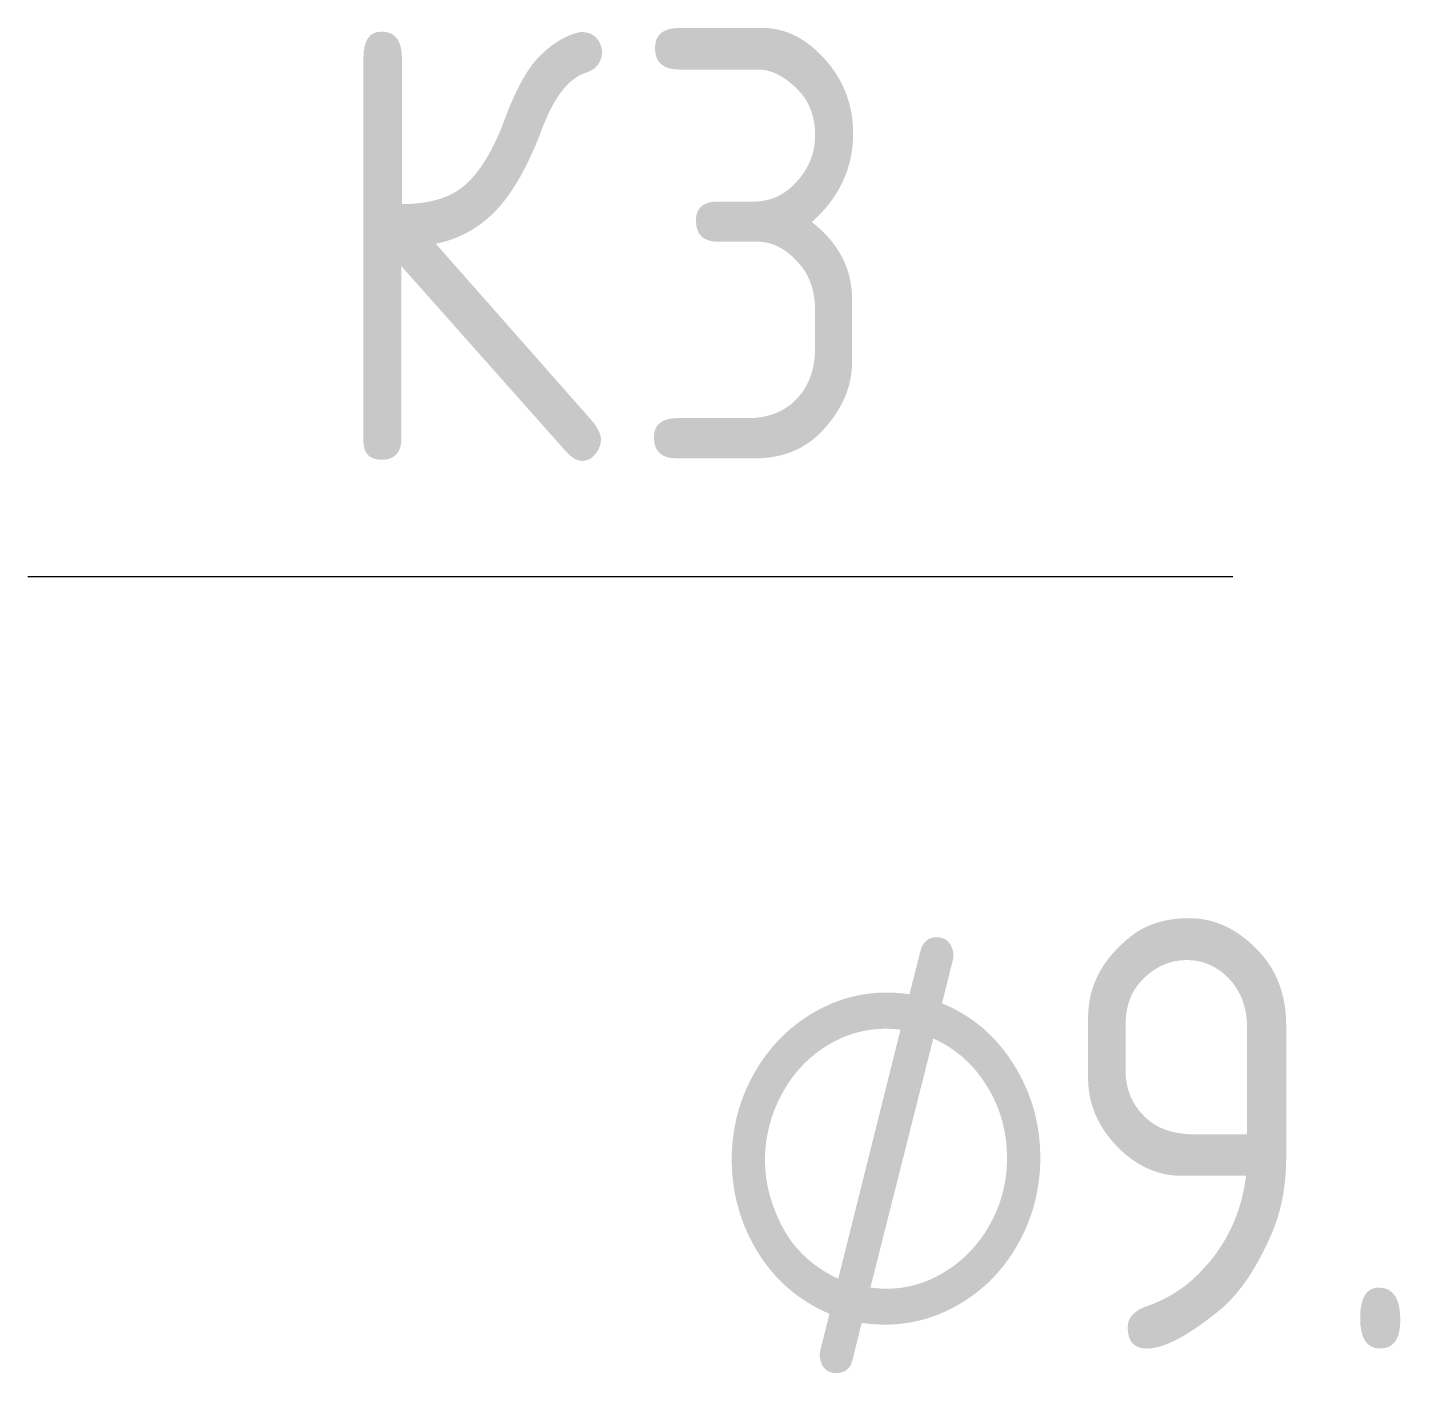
# Model space of a CAD drawing. Header units: millimetres. Extents: x -88595 to 880822, y -1054509 to -148035.
# Drawn here: x 376367 to 377179, y -320992 to -320211 of the extents above; entities that cross this region are included whole.
import ezdxf

# ---------------------------------------------------------------- set-up
doc = ezdxf.new("R2010")
doc.units = ezdxf.units.MM
doc.layers.add('Марки', color=7, linetype='Continuous', lineweight=20)
doc.styles.add('$10$GOST Common', font='GOST_Common.ttf', dxfattribs={"width": 0.9, "height": 250})
doc.styles.add('$6$GOST Common_1', font='GOST_Common.ttf', dxfattribs={"width": 0.9, "height": 250})

# ---------------------------------------------------------------- blocks, each defined once
blk = doc.blocks.new('$0$ADSK_M_Оборудование1 - ADSK_Марка_15-3198495-В_ОВ3_1')
at = {"layer": 'Марки'}
blk.add_line((-17433.39, 7348.97), (-16733.39, 7348.97), dxfattribs=at)

msp = doc.modelspace()

# ---------------------------------------------------------------- block references
at = {"layer": 'Марки'}
msp.add_blockref('$0$ADSK_M_Оборудование1 - ADSK_Марка_15-3198495-В_ОВ3_1', (393800.29, -327878.2), dxfattribs=at)

# ---------------------------------------------------------------- texts
at = {"layer": 'Марки', "lineweight": 9, "char_height": 250, "attachment_point": 1}
for s, insert, width, style in [('\\fGOST Common|b0|i0|c204|p34|;\\W.9;К', (376536.63, -320211.39), 216.4556, '$10$GOST Common'), ('\\fGOST Common|b0|i0|c204|p34|;\\W.9;3', (376715.22, -320211.39), 194.8101, '$10$GOST Common'), ('9.52', (376962.83, -320727.66), 663.7972, '$10$GOST Common'), ('\\fGOST Common|b0|i0|c254|p34|;\\W.9;⌀', (376760.42, -320727.66), 245.3164, '$6$GOST Common_1')]:
    msp.add_mtext(s, dxfattribs=dict(at, insert=insert, width=width, style=style))

doc.saveas('drawing.dxf')
